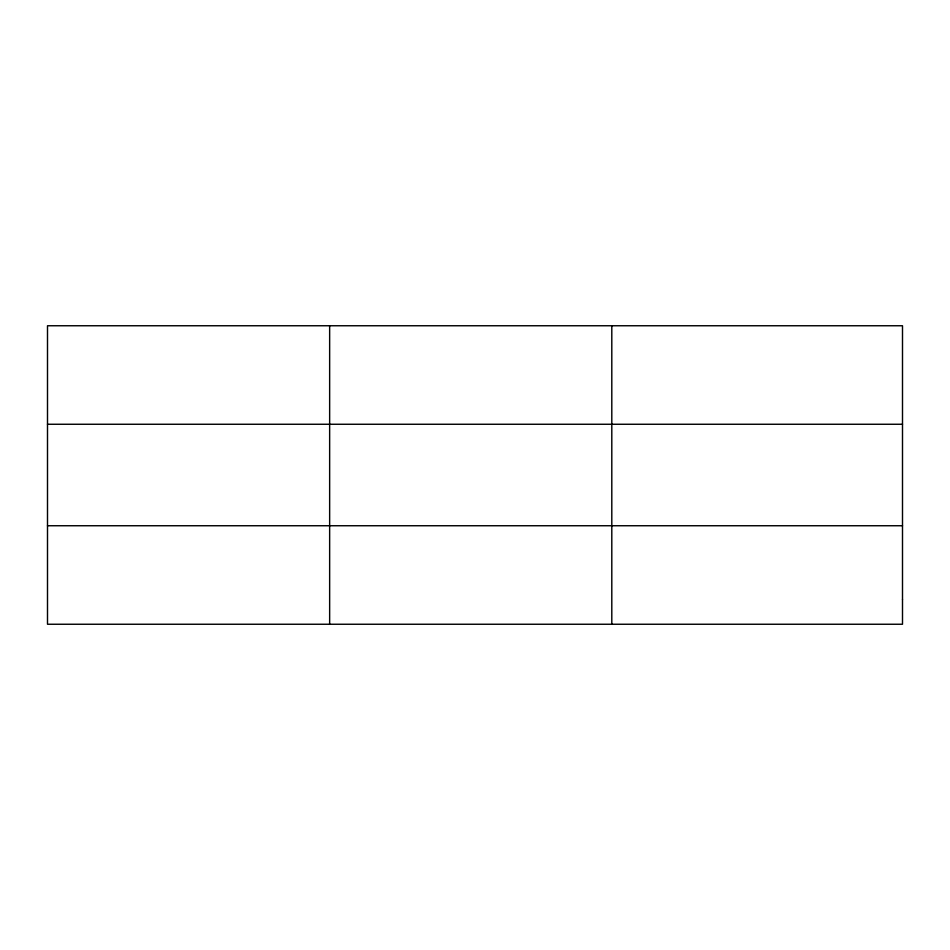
<?xml version="1.0" encoding="UTF-8"?>
<svg xmlns="http://www.w3.org/2000/svg" width="950" height="950" viewBox="0 0 950 950"><rect width="100%" height="100%" fill="white"/><g stroke="black" fill="none" stroke-linecap="round" stroke-linejoin="round"><path stroke-width="1.43" d="M47.5 424.258L902.5 424.258M47.5 525.742L902.5 525.742M611.8 325.755L611.8 624.245M329.65 325.755L329.65 624.245M902.5 599.616L902.5 624.245L47.5 624.245L47.5 325.755L902.5 325.755L902.5 599.616"/></g></svg>
